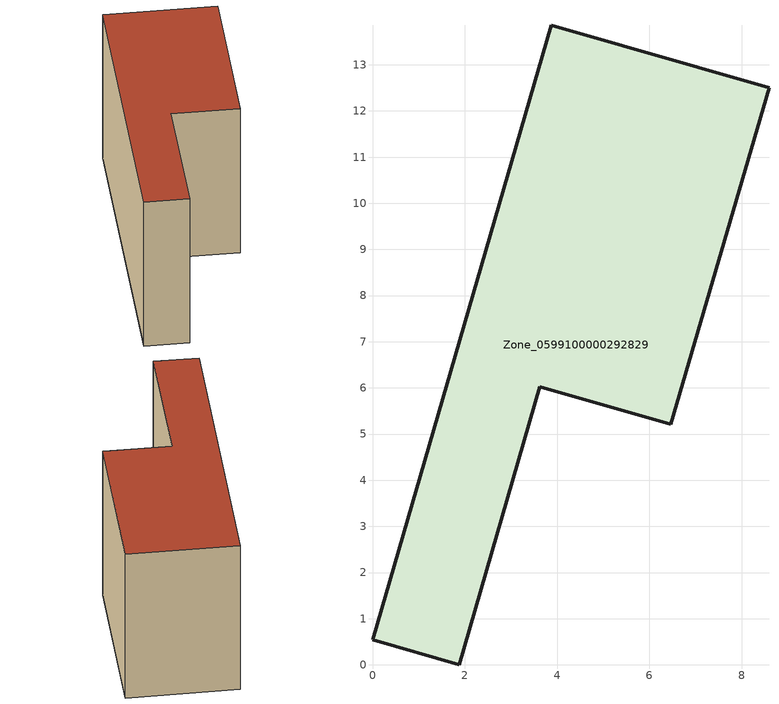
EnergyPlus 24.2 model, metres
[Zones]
Zone_0599100000292829
 floor ground (C_G): 0,0.54 3.87,13.86 8.59,12.5 6.46,5.21 3.62,6.03 1.88,0 z0
 wall outside (C_F): 3.87,13.86 0,0.54 1.88,0 3.62,6.03 6.46,5.21 8.59,12.5 3.87,13.86 z0:7.47
 roof outside (C_R): 8.59,12.5 3.87,13.86 0,0.54 1.88,0 3.62,6.03 6.46,5.21 z7.47
[BUILDING]
Pand.0599100000292829: North Axis=0; Terrain=City; Loads Convergence Tolerance Value=0.04; Temperature Convergence Tolerance Value=0.4; Solar Distribution=FullExterior; Maximum Number of Warmup Days=25; Minimum Number of Warmup Days=1
[Site:Location]
Rotterdam.The.Hague.AP_ZH_NLD Design_Conditions: Latitude=51.96; Longitude=4.45; Time Zone=1; Elevation=-4.5
[SITE:GROUNDTEMPERATURE:BUILDINGSURFACE]
18, 18, 18, 18, 18, 18, 18, 18, 18, 18, 18, 18
[MATERIAL] Thermal Absorptance=0.9; Solar Absorptance=0.7; Visible Absorptance=0.7
Name | Roughness | Thickness | Conductivity | Density | Specific Heat
G.TI.1946 | MediumSmooth | 0.15 | 1 | 540 | 1210
F.TI.1946 | Rough | 0.3 | 0.857143 | 1920 | 840
R.TI.1946 | MediumRough | 0.2 | 0.1 | 1500 | 1000
[CONSTRUCTION]
C_G: G.TI.1946
C_F: F.TI.1946
C_R: R.TI.1946
[ZONE]
Zone_0599100000292829: Type=1; Multiplier=1; Ceiling Height=Autocalculate; Volume=Autocalculate; Floor Area=autocalculate; Part of Total Floor Area=Yes
[ZONEINFILTRATION:DESIGNFLOWRATE]
Infil_Zone_0599100000292829: Zone or ZoneList or Space or SpaceList=Zone_0599100000292829; Schedule=AlwaysOn; Design Flow Rate Calculation Method=Flow/Area; Flow Rate per Floor Area=0.003; Constant Term Coefficient=1; Temperature Term Coefficient=0; Velocity Term Coefficient=0; Velocity Squared Term Coefficient=0
[HVACTEMPLATE:ZONE:IDEALLOADSAIRSYSTEM]
Zone_0599100000292829: Maximum Heating Supply Air Temperature=50; Minimum Cooling Supply Air Temperature=13; Maximum Heating Supply Air Humidity Ratio=0.0156; Minimum Cooling Supply Air Humidity Ratio=0.0077; Heating Limit=NoLimit; Cooling Limit=NoLimit; Dehumidification Control Type=ConstantSensibleHeatRatio; Cooling Sensible Heat Ratio=0.7; Dehumidification Setpoint=60; Humidification Control Type=None; Humidification Setpoint=30; Outdoor Air Method=None; Outdoor Air Flow Rate per Person=0.00944; Outdoor Air Flow Rate per Zone Floor Area=0; Outdoor Air Flow Rate per Zone=0; Demand Controlled Ventilation Type=None; Outdoor Air Economizer Type=NoEconomizer; Heat Recovery Type=None; Sensible Heat Recovery Effectiveness=0.7; Latent Heat Recovery Effectiveness=0.65
[ZONECONTROL:THERMOSTAT]
ThermostatControl_Zone_0599100000292829: Zone or ZoneList=Zone_0599100000292829; Control Type Schedule=DualSetpointControlType; Control 1=Thermostat_Zone_0599100000292829; Temperature Difference Between Cutout And Setpoint=0
[THERMOSTATSETPOINT:DUALSETPOINT]
Thermostat_Zone_0599100000292829: Heating Setpoint Temperature Schedule=HeatingSetpoint_Zone_0599100000292829; Cooling Setpoint Temperature Schedule=CoolingSetpoint_Zone_0599100000292829
[SCHEDULE:COMPACT]
HeatingSetpoint_Zone_0599100000292829: Through: 12/31, For: AllDays, Until: 24:00, 21
CoolingSetpoint_Zone_0599100000292829: Through: 12/31, For: AllDays, Until: 24:00, 24
DualSetpointControlType: Through: 12/31, For: AllDays, Until: 24:00, 4
AlwaysOn: Through: 12/31, For: AllDays, Until: 24:00, 1
